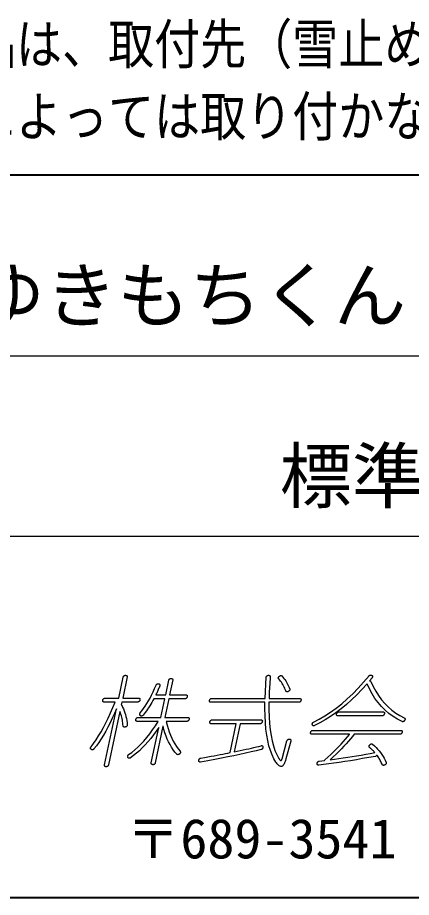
# Model space of a CAD drawing. Units: millimetres on the paper. Extents: x -210 to 210, y -235 to 150.
# Drawn here: x 102.48 to 124.29, y -140.5 to -91.77 of the extents above; entities that cross this region are included whole.
import ezdxf
from ezdxf.enums import TextEntityAlignment as Align

# ---------------------------------------------------------------- set-up
doc = ezdxf.new("R2010")
doc.units = ezdxf.units.MM
doc.layers.add('F-0_通り芯', color=6, linetype='Continuous', lineweight=9)
doc.layers.add('F-F_その他03', color=2, linetype='Continuous', lineweight=25)
doc.layers.add('F-4_文字', color=4, linetype='Continuous')
doc.styles.add('ＭＳ ゴシック', font='')
doc.styles.get('ＭＳ ゴシック').set_extended_font_data('MS Gothic')

msp = doc.modelspace()

# ---------------------------------------------------------------- linework, layer by layer
at = {"layer": 'F-0_通り芯', "color": 3, "lineweight": 40}
for p, q in [((202, -100.5), (82, -100.5)), ((-188, -140.5), (202, -140.5))]:
    msp.add_line(p, q, dxfattribs=at)
at = {"layer": 'F-0_通り芯', "color": 2, "lineweight": 25}
for p, q in [((82, -110.5), (202, -110.5)), ((82, -120.5), (202, -120.5))]:
    msp.add_line(p, q, dxfattribs=at)
at = {"layer": 'F-F_その他03'}
for points in [[(107.633, -130.284), (107.76, -129.989), (107.885, -129.68), (107.28, -129.68), (107.264, -129.679), (107.25, -129.677), (107.237, -129.673), (107.226, -129.667), (107.216, -129.66), (107.209, -129.651), (107.203, -129.641), (107.199, -129.629), (107.197, -129.615), (107.196, -129.6), (107.199, -129.584), (107.204, -129.565), (107.21, -129.548), (107.217, -129.533), (107.225, -129.519), (107.235, -129.506), (107.245, -129.495), (107.257, -129.486), (107.27, -129.478), (107.284, -129.471), (107.299, -129.466), (107.327, -129.461), (108.086, -129.461), (108.334, -128.295), (108.338, -128.28), (108.343, -128.266), (108.35, -128.253), (108.358, -128.241), (108.368, -128.231), (108.378, -128.222), (108.391, -128.214), (108.404, -128.208), (108.419, -128.203), (108.435, -128.199), (108.451, -128.199), (108.47, -128.2)], [(108.47, -128.2), (108.487, -128.202), (108.503, -128.206), (108.516, -128.211), (108.527, -128.218), (108.536, -128.226), (108.543, -128.236), (108.548, -128.247), (108.551, -128.26), (108.552, -128.274), (108.557, -128.279), (108.306, -129.461), (109.188, -129.461), (109.201, -129.462), (109.213, -129.464), (109.224, -129.468), (109.233, -129.473), (109.241, -129.48), (109.248, -129.488), (109.254, -129.498), (109.258, -129.509), (109.261, -129.521), (109.263, -129.536), (109.267, -129.541), (109.262, -129.562), (109.258, -129.58), (109.252, -129.596), (109.245, -129.611), (109.237, -129.624), (109.228, -129.636), (109.218, -129.646), (109.206, -129.656), (109.193, -129.663), (109.179, -129.67), (109.164, -129.675), (109.161, -129.676), (109.159, -129.677), (109.157, -129.677), (109.154, -129.678), (109.152, -129.679)], [(110.363, -128.727), (110.365, -128.741), (110.364, -128.755), (110.359, -128.782), (110.338, -128.835), (110.317, -128.887), (110.295, -128.939), (110.274, -128.989), (110.252, -129.04), (110.23, -129.089), (110.208, -129.138), (110.186, -129.185), (110.164, -129.233), (110.141, -129.279), (110.686, -129.279), (110.858, -128.471), (110.862, -128.456), (110.868, -128.442), (110.875, -128.429), (110.883, -128.418), (110.893, -128.407), (110.904, -128.398), (110.917, -128.391), (110.931, -128.384), (110.947, -128.379), (110.964, -128.375), (110.98, -128.375), (110.998, -128.376), (111.015, -128.378), (111.029, -128.382), (111.042, -128.387), (111.052, -128.394), (111.061, -128.402), (111.068, -128.412), (111.073, -128.423), (111.075, -128.436), (111.077, -128.45), (111.08, -128.456), (110.905, -129.279), (111.804, -129.279)], [(116.186, -129.482), (116.248, -128.311), (116.25, -128.294), (116.254, -128.279), (116.261, -128.265), (116.269, -128.252), (116.279, -128.24), (116.291, -128.23), (116.304, -128.22), (116.32, -128.212), (116.338, -128.205), (116.357, -128.199), (116.383, -128.199), (116.4, -128.2), (116.415, -128.202), (116.428, -128.205), (116.439, -128.21), (116.449, -128.216), (116.458, -128.224), (116.465, -128.233), (116.47, -128.243), (116.474, -128.255), (116.476, -128.268), (116.473, -128.279), (116.463, -128.427), (116.454, -128.568), (116.445, -128.704), (116.438, -128.833), (116.431, -128.957), (116.425, -129.074), (116.42, -129.185), (116.416, -129.29), (116.413, -129.389), (116.41, -129.482), (118.105, -129.482), (118.121, -129.483), (118.134, -129.485), (118.146, -129.489), (118.157, -129.495), (118.165, -129.502)], [(116.95, -128.402), (116.939, -128.392), (116.931, -128.382), (116.925, -128.371), (116.922, -128.359), (116.92, -128.347), (116.921, -128.335), (116.925, -128.321), (116.931, -128.308), (116.939, -128.294), (116.95, -128.279), (116.961, -128.274), (116.969, -128.263), (116.979, -128.254), (116.99, -128.246), (117, -128.238), (117.01, -128.232), (117.019, -128.227), (117.029, -128.222), (117.038, -128.219), (117.047, -128.217), (117.056, -128.215), (117.065, -128.215), (117.07, -128.215), (117.075, -128.215), (117.08, -128.216), (117.086, -128.217), (117.091, -128.219), (117.096, -128.221), (117.1, -128.223), (117.105, -128.225), (117.11, -128.228), (117.115, -128.231), (117.124, -128.236), (117.182, -128.301), (117.236, -128.368), (117.287, -128.436), (117.335, -128.506), (117.379, -128.577), (117.421, -128.65)], [(117.421, -128.65), (117.459, -128.725), (117.494, -128.801), (117.525, -128.879), (117.554, -128.958), (117.556, -128.974), (117.556, -128.989), (117.555, -129.003), (117.552, -129.017), (117.546, -129.03), (117.54, -129.043), (117.531, -129.055), (117.521, -129.066), (117.508, -129.077), (117.494, -129.087), (117.483, -129.092), (117.462, -129.1), (117.443, -129.107), (117.425, -129.111), (117.409, -129.112), (117.394, -129.112), (117.381, -129.109), (117.369, -129.104), (117.358, -129.097), (117.349, -129.088), (117.341, -129.076), (117.334, -129.06), (117.309, -128.988), (117.28, -128.917), (117.249, -128.848), (117.215, -128.78), (117.178, -128.713), (117.138, -128.648), (117.095, -128.585), (117.05, -128.522), (117.001, -128.462), (116.95, -128.402)], [(118.857, -130.998), (118.846, -130.994), (118.836, -130.987), (118.826, -130.978), (118.818, -130.966), (118.811, -130.953), (118.809, -130.942), (118.807, -130.933), (118.806, -130.925), (118.806, -130.917), (118.805, -130.909), (118.805, -130.902), (118.805, -130.894), (118.805, -130.887), (118.806, -130.88), (118.807, -130.874), (118.808, -130.867), (118.811, -130.857), (118.814, -130.847), (118.819, -130.837), (118.824, -130.829), (118.83, -130.82), (118.837, -130.813), (118.845, -130.805), (118.854, -130.799), (118.863, -130.793), (118.874, -130.787), (119.19, -130.628), (119.504, -130.447), (119.816, -130.244), (120.126, -130.02), (120.435, -129.775), (120.741, -129.508), (121.046, -129.22), (121.348, -128.91), (121.649, -128.578), (121.947, -128.225), (121.955, -128.217), (121.964, -128.21), (121.973, -128.204)], [(121.973, -128.204), (121.981, -128.198), (121.99, -128.193), (121.999, -128.189), (122.008, -128.186), (122.018, -128.184), (122.027, -128.183), (122.037, -128.183), (122.041, -128.183), (122.045, -128.183), (122.049, -128.183), (122.054, -128.184), (122.058, -128.184), (122.062, -128.185), (122.066, -128.185), (122.07, -128.186), (122.074, -128.187), (122.078, -128.188), (122.093, -128.193), (122.108, -128.203), (122.12, -128.214), (122.13, -128.226), (122.137, -128.238), (122.141, -128.251), (122.143, -128.265), (122.142, -128.279), (122.138, -128.294), (122.132, -128.31), (122.124, -128.327), (122.115, -128.343), (121.979, -128.503)], [(121.979, -128.503), (121.988, -128.504), (121.997, -128.505), (122.005, -128.507), (122.013, -128.509), (122.02, -128.513), (122.026, -128.517), (122.032, -128.522), (122.037, -128.528), (122.042, -128.534), (122.046, -128.541), (122.05, -128.546), (122.177, -128.822), (122.317, -129.082), (122.469, -129.325), (122.635, -129.551), (122.814, -129.76), (123.005, -129.953), (123.21, -130.129), (123.427, -130.288), (123.657, -130.431), (123.901, -130.557), (123.911, -130.563), (123.919, -130.569), (123.927, -130.576), (123.933, -130.584), (123.937, -130.593), (123.941, -130.603), (123.943, -130.613), (123.943, -130.624), (123.942, -130.636), (123.94, -130.648), (123.94, -130.651), (123.939, -130.655), (123.938, -130.658), (123.936, -130.662), (123.935, -130.667), (123.933, -130.671), (123.932, -130.676), (123.93, -130.68)], [(109.273, -130.42), (109.262, -130.406), (109.254, -130.392), (109.249, -130.378), (109.246, -130.364), (109.245, -130.351), (109.247, -130.337), (109.251, -130.323), (109.258, -130.309), (109.267, -130.295), (109.275, -130.284), (109.369, -130.168), (109.461, -130.043), (109.552, -129.91), (109.642, -129.768), (109.731, -129.618), (109.818, -129.46), (109.903, -129.294), (109.988, -129.119), (110.071, -128.936), (110.153, -128.744), (110.16, -128.728), (110.169, -128.714), (110.178, -128.701), (110.188, -128.69), (110.2, -128.681), (110.212, -128.674), (110.226, -128.669), (110.24, -128.665), (110.255, -128.664), (110.272, -128.664), (110.288, -128.664), (110.303, -128.668), (110.317, -128.673), (110.329, -128.679), (110.339, -128.686), (110.348, -128.695), (110.355, -128.704), (110.36, -128.715), (110.363, -128.727)], [(123.93, -130.68), (123.928, -130.685), (123.926, -130.691), (123.913, -130.709), (123.9, -130.725), (123.887, -130.738), (123.873, -130.749), (123.859, -130.758), (123.845, -130.764), (123.831, -130.768), (123.817, -130.769), (123.802, -130.769), (123.787, -130.766), (123.783, -130.76), (123.777, -130.76), (123.521, -130.628), (123.278, -130.479), (123.049, -130.313), (122.834, -130.13), (122.633, -129.929), (122.446, -129.71), (122.273, -129.475), (122.114, -129.222), (121.969, -128.952), (121.838, -128.664), (121.555, -128.98), (121.271, -129.277), (120.984, -129.556), (120.696, -129.815), (120.406, -130.057), (120.114, -130.28), (119.82, -130.484), (119.524, -130.669), (119.227, -130.836), (118.928, -130.985), (118.912, -130.992), (118.896, -130.997), (118.882, -131), (118.869, -131), (118.857, -130.998)], [(109.03, -130.698), (109.028, -130.685), (109.027, -130.669), (109.031, -130.653), (109.035, -130.634), (109.042, -130.616), (109.049, -130.6), (109.058, -130.586), (109.068, -130.573), (109.079, -130.562), (109.091, -130.553), (109.105, -130.545), (109.12, -130.54), (109.136, -130.535), (109.142, -130.53), (110.42, -130.53), (110.64, -129.498), (110.025, -129.498), (109.97, -129.603), (109.914, -129.704), (109.856, -129.803), (109.798, -129.899), (109.739, -129.992), (109.679, -130.082), (109.618, -130.169), (109.556, -130.253), (109.493, -130.334), (109.429, -130.413), (109.415, -130.426), (109.4, -130.438), (109.385, -130.447), (109.371, -130.453), (109.357, -130.457), (109.343, -130.458), (109.33, -130.457), (109.316, -130.454), (109.303, -130.448), (109.29, -130.439), (109.286, -130.434), (109.273, -130.42)], [(111.804, -129.279), (111.819, -129.28), (111.833, -129.282), (111.845, -129.286), (111.855, -129.292), (111.864, -129.299), (111.871, -129.308), (111.876, -129.318), (111.88, -129.33), (111.882, -129.344), (111.883, -129.359), (111.88, -129.375), (111.874, -129.396), (111.868, -129.414), (111.86, -129.431), (111.852, -129.446), (111.842, -129.459), (111.83, -129.471), (111.818, -129.48), (111.804, -129.488), (111.79, -129.494), (111.773, -129.498), (110.859, -129.498), (110.639, -130.53), (111.907, -130.53), (111.922, -130.531), (111.936, -130.534), (111.948, -130.538), (111.958, -130.543), (111.967, -130.55), (111.974, -130.559), (111.979, -130.57), (111.983, -130.582), (111.986, -130.595), (111.986, -130.61), (111.982, -130.632), (111.977, -130.65), (111.971, -130.667), (111.964, -130.682), (111.956, -130.696)], [(113.137, -129.683), (113.129, -129.676), (113.121, -129.667), (113.116, -129.657), (113.112, -129.645), (113.11, -129.631), (113.109, -129.616), (113.113, -129.6), (113.118, -129.58), (113.124, -129.563), (113.131, -129.547), (113.14, -129.532), (113.15, -129.52), (113.161, -129.509), (113.173, -129.499), (113.187, -129.492), (113.202, -129.486), (113.218, -129.482), (116.186, -129.482)], [(118.165, -129.502), (118.172, -129.511), (118.178, -129.521), (118.182, -129.533), (118.184, -129.547), (118.185, -129.562), (118.181, -129.578), (118.177, -129.597), (118.171, -129.614), (118.164, -129.629), (118.156, -129.643), (118.146, -129.655), (118.136, -129.665), (118.124, -129.674), (118.112, -129.681), (118.098, -129.687), (118.083, -129.691), (118.076, -129.696), (116.402, -129.696), (116.401, -130.114), (116.413, -130.507), (116.436, -130.876), (116.472, -131.221), (116.519, -131.541), (116.579, -131.837), (116.651, -132.108), (116.735, -132.355), (116.832, -132.578), (116.94, -132.776), (116.945, -132.785), (116.949, -132.793), (116.954, -132.802), (116.959, -132.81), (116.964, -132.819), (116.969, -132.828), (116.975, -132.836), (116.98, -132.845), (116.986, -132.853), (116.991, -132.862), (117.008, -132.885)], [(108.252, -130.516), (108.23, -130.437), (108.206, -130.357), (108.179, -130.278), (108.149, -130.199), (107.518, -133.166), (107.514, -133.182), (107.508, -133.196), (107.502, -133.209), (107.494, -133.22), (107.484, -133.231), (107.473, -133.24), (107.461, -133.247), (107.448, -133.254), (107.433, -133.259), (107.417, -133.263), (107.396, -133.263), (107.377, -133.262), (107.361, -133.26), (107.347, -133.256), (107.334, -133.251), (107.324, -133.244), (107.315, -133.236), (107.308, -133.226), (107.303, -133.215), (107.3, -133.202), (107.3, -133.188), (107.299, -133.166), (107.961, -130.049), (107.846, -130.318), (107.729, -130.576), (107.61, -130.825), (107.488, -131.063), (107.364, -131.291), (107.238, -131.509), (107.11, -131.717), (106.98, -131.914), (106.847, -132.101), (106.712, -132.279), (106.699, -132.292)], [(109.152, -129.679), (109.15, -129.679), (109.148, -129.679), (109.145, -129.68), (109.143, -129.68), (109.141, -129.68), (108.259, -129.68), (108.227, -129.83)], [(108.227, -129.83), (108.248, -129.857), (108.299, -129.957), (108.346, -130.059), (108.388, -130.163), (108.426, -130.269), (108.458, -130.376), (108.486, -130.486), (108.51, -130.597), (108.529, -130.71), (108.543, -130.825), (108.552, -130.942), (108.551, -130.959), (108.548, -130.976), (108.543, -130.991), (108.536, -131.004), (108.528, -131.017), (108.518, -131.028), (108.507, -131.038), (108.494, -131.046), (108.479, -131.054), (108.463, -131.06), (108.458, -131.06), (108.437, -131.065), (108.418, -131.067), (108.4, -131.068), (108.384, -131.066), (108.37, -131.061), (108.358, -131.054), (108.347, -131.044), (108.338, -131.032), (108.331, -131.018), (108.326, -131.001), (108.327, -130.995), (108.321, -130.915), (108.313, -130.835), (108.302, -130.755), (108.288, -130.675), (108.271, -130.596), (108.252, -130.516)], [(117.195, -133.18), (117.167, -133.209), (117.139, -133.23), (117.11, -133.243), (117.081, -133.247), (117.056, -133.244), (117.03, -133.237), (117.003, -133.226), (116.976, -133.209), (116.947, -133.188), (116.918, -133.162), (116.888, -133.131), (116.858, -133.096), (116.826, -133.056), (116.794, -133.012), (116.678, -132.819), (116.574, -132.604), (116.483, -132.365), (116.403, -132.103), (116.336, -131.818), (116.281, -131.509), (116.239, -131.178), (116.208, -130.823), (116.19, -130.445), (116.184, -130.044), (116.184, -130.009), (116.184, -129.975), (116.183, -129.94), (116.183, -129.906), (116.183, -129.871), (116.183, -129.836), (116.183, -129.801), (116.183, -129.766), (116.183, -129.731), (116.183, -129.696), (113.188, -129.696), (113.173, -129.695), (113.16, -129.693), (113.148, -129.689), (113.137, -129.683)], [(106.699, -132.292), (106.687, -132.303), (106.674, -132.311), (106.661, -132.318), (106.648, -132.323), (106.634, -132.326), (106.621, -132.326), (106.608, -132.325), (106.594, -132.322), (106.581, -132.316), (106.571, -132.311), (106.56, -132.302), (106.55, -132.293), (106.542, -132.284), (106.535, -132.274), (106.529, -132.264), (106.525, -132.254), (106.523, -132.243), (106.522, -132.232), (106.522, -132.221), (106.524, -132.209), (106.524, -132.206), (106.525, -132.203), (106.527, -132.199), (106.528, -132.196), (106.53, -132.192), (106.532, -132.188), (106.534, -132.184), (106.537, -132.18), (106.539, -132.176), (106.542, -132.172), (106.55, -132.161), (106.692, -131.974), (106.832, -131.773), (106.971, -131.558), (107.107, -131.33), (107.241, -131.089), (107.374, -130.834), (107.505, -130.566), (107.633, -130.284)], [(120.224, -130.445), (120.208, -130.444), (120.193, -130.441), (120.181, -130.437), (120.17, -130.431), (120.161, -130.423), (120.153, -130.414), (120.147, -130.403), (120.143, -130.39), (120.141, -130.375), (120.141, -130.359), (120.144, -130.343), (120.149, -130.325), (120.155, -130.308), (120.162, -130.292), (120.171, -130.279), (120.181, -130.267), (120.192, -130.256), (120.204, -130.248), (120.217, -130.24), (120.232, -130.235), (120.248, -130.231), (120.255, -130.225), (122.72, -130.225), (122.736, -130.226), (122.751, -130.229), (122.763, -130.233), (122.774, -130.238), (122.784, -130.245), (122.791, -130.254), (122.797, -130.265), (122.801, -130.277), (122.804, -130.29), (122.805, -130.306), (122.801, -130.322), (122.796, -130.341), (122.79, -130.359), (122.783, -130.375), (122.774, -130.389), (122.764, -130.402)], [(122.764, -130.402), (122.753, -130.413), (122.74, -130.422), (122.727, -130.429), (122.712, -130.435), (122.696, -130.439), (122.689, -130.445), (120.224, -130.445)], [(108.71, -132.785), (108.693, -132.791), (108.677, -132.794), (108.662, -132.796), (108.647, -132.795), (108.635, -132.792), (108.623, -132.786), (108.612, -132.778), (108.603, -132.768), (108.595, -132.755), (108.587, -132.735), (108.582, -132.716), (108.58, -132.698), (108.579, -132.681), (108.581, -132.665), (108.586, -132.65), (108.593, -132.636), (108.602, -132.623), (108.614, -132.611), (108.628, -132.6), (108.634, -132.594), (108.806, -132.471), (108.975, -132.334), (109.144, -132.183), (109.31, -132.019), (109.475, -131.842), (109.638, -131.65), (109.799, -131.445), (109.958, -131.227), (110.116, -130.995), (110.272, -130.749), (109.112, -130.749), (109.096, -130.749), (109.081, -130.746), (109.068, -130.742), (109.057, -130.737), (109.048, -130.729), (109.04, -130.721), (109.034, -130.71), (109.03, -130.698)], [(110.646, -131.391), (110.59, -131.21), (110.54, -131.022), (110.536, -131.017), (110.104, -133.049), (110.1, -133.065), (110.094, -133.08), (110.087, -133.094), (110.079, -133.106), (110.07, -133.117), (110.059, -133.126), (110.047, -133.135), (110.033, -133.141), (110.019, -133.147), (110.003, -133.151), (109.986, -133.151), (109.967, -133.15), (109.95, -133.147), (109.935, -133.143), (109.922, -133.138), (109.91, -133.13), (109.901, -133.122), (109.894, -133.111), (109.889, -133.099), (109.887, -133.085), (109.886, -133.07), (109.885, -133.049), (110.303, -131.081), (110.156, -131.298), (110.006, -131.504), (109.854, -131.7), (109.7, -131.885), (109.545, -132.059), (109.387, -132.223), (109.227, -132.376), (109.065, -132.518), (108.901, -132.65), (108.736, -132.771), (108.729, -132.776), (108.71, -132.785)], [(110.716, -130.749), (110.764, -130.954), (110.818, -131.149), (110.878, -131.337), (110.945, -131.515), (111.018, -131.685), (111.098, -131.847), (111.184, -132), (111.277, -132.144), (111.376, -132.28), (111.481, -132.407), (111.491, -132.419), (111.499, -132.431), (111.503, -132.444), (111.506, -132.458), (111.505, -132.471), (111.502, -132.485), (111.496, -132.5), (111.487, -132.515), (111.476, -132.53), (111.462, -132.546), (111.444, -132.561), (111.427, -132.573), (111.41, -132.583), (111.394, -132.59), (111.379, -132.594), (111.364, -132.596), (111.35, -132.596), (111.336, -132.592), (111.323, -132.587), (111.311, -132.578), (111.302, -132.573), (111.199, -132.451), (111.103, -132.321), (111.012, -132.184), (110.927, -132.04), (110.848, -131.888), (110.775, -131.73), (110.708, -131.564), (110.646, -131.391)], [(111.956, -130.696), (111.947, -130.708), (111.936, -130.718), (111.925, -130.727), (111.912, -130.735), (111.898, -130.74), (111.883, -130.744), (111.876, -130.749), (110.716, -130.749)], [(112.57, -132.81), (112.584, -132.801), (112.6, -132.793), (112.617, -132.787), (112.628, -132.787), (112.826, -132.751), (113.016, -132.717), (113.199, -132.683), (113.373, -132.651), (113.539, -132.62), (113.697, -132.59), (113.847, -132.561), (113.989, -132.534), (114.123, -132.507), (114.249, -132.482), (114.589, -130.883), (113.214, -130.883), (113.198, -130.882), (113.183, -130.88), (113.171, -130.876), (113.16, -130.87), (113.151, -130.862), (113.143, -130.852), (113.137, -130.841), (113.133, -130.828), (113.131, -130.814), (113.131, -130.798), (113.134, -130.781), (113.139, -130.763), (113.145, -130.746), (113.152, -130.731), (113.16, -130.717), (113.169, -130.705), (113.18, -130.695), (113.191, -130.686), (113.204, -130.679), (113.218, -130.673), (113.233, -130.669), (113.261, -130.664), (115.956, -130.664)], [(115.956, -130.664), (115.972, -130.665), (115.987, -130.667), (115.999, -130.671), (116.01, -130.677), (116.02, -130.684), (116.027, -130.693), (116.033, -130.703), (116.037, -130.715), (116.04, -130.729), (116.041, -130.744), (116.037, -130.76), (116.032, -130.781), (116.025, -130.799), (116.018, -130.816), (116.008, -130.831), (115.998, -130.844), (115.986, -130.856), (115.973, -130.865), (115.958, -130.873), (115.943, -130.879), (115.925, -130.883), (114.808, -130.883), (114.478, -132.434)], [(119.093, -133.012), (119.103, -132.998), (119.114, -132.986), (119.128, -132.975), (119.143, -132.966), (119.159, -132.959), (119.178, -132.952), (119.183, -132.952), (119.473, -132.92), (119.505, -132.872), (119.669, -132.726), (119.827, -132.58), (119.978, -132.436), (120.123, -132.294), (120.262, -132.153), (120.395, -132.014), (120.521, -131.876), (120.641, -131.74), (120.754, -131.605), (120.861, -131.471), (120.868, -131.466), (118.788, -131.466), (118.773, -131.465), (118.759, -131.463), (118.747, -131.459), (118.737, -131.453), (118.728, -131.446), (118.721, -131.437), (118.715, -131.427), (118.712, -131.415), (118.709, -131.401), (118.709, -131.386), (118.712, -131.37), (118.717, -131.349), (118.724, -131.331), (118.731, -131.314), (118.74, -131.299), (118.75, -131.285), (118.761, -131.274), (118.774, -131.265)], [(118.774, -131.265), (118.788, -131.257), (118.802, -131.251), (118.819, -131.247), (123.706, -131.247), (123.721, -131.248), (123.735, -131.25), (123.747, -131.255), (123.757, -131.261), (123.766, -131.268), (123.773, -131.278), (123.778, -131.289), (123.782, -131.302), (123.784, -131.316), (123.784, -131.332), (123.781, -131.348), (123.776, -131.367), (123.77, -131.384), (123.763, -131.399), (123.755, -131.412), (123.746, -131.425), (123.735, -131.435), (123.724, -131.444), (123.711, -131.451), (123.697, -131.457), (123.682, -131.461), (123.675, -131.466), (121.125, -131.466), (121.027, -131.592), (120.922, -131.721), (120.808, -131.853), (120.687, -131.99), (120.557, -132.129), (120.42, -132.272), (120.275, -132.418), (120.122, -132.568), (119.961, -132.721), (119.793, -132.878), (120.033, -132.845), (120.276, -132.81)], [(117.008, -132.885), (117.024, -132.903), (117.039, -132.914), (117.054, -132.919), (117.069, -132.918), (117.083, -132.91), (117.096, -132.897), (117.109, -132.877), (117.122, -132.851), (117.134, -132.819), (117.403, -131.83), (117.409, -131.813), (117.415, -131.798), (117.423, -131.785), (117.432, -131.773), (117.443, -131.763), (117.455, -131.754), (117.468, -131.746), (117.482, -131.741), (117.498, -131.736), (117.514, -131.733), (117.531, -131.733), (117.549, -131.735), (117.565, -131.739), (117.579, -131.744), (117.591, -131.751), (117.601, -131.759), (117.61, -131.769), (117.616, -131.78), (117.621, -131.793), (117.623, -131.808), (117.623, -131.824), (117.619, -131.846), (117.346, -132.83), (117.322, -132.909), (117.298, -132.98), (117.273, -133.042), (117.248, -133.097), (117.222, -133.143), (117.195, -133.18)], [(122.272, -132.482), (122.244, -132.45), (122.215, -132.419), (122.186, -132.389), (122.157, -132.359), (122.127, -132.33), (122.097, -132.301), (122.067, -132.273), (122.037, -132.246), (122.006, -132.219), (121.976, -132.193), (121.965, -132.182), (121.957, -132.171), (121.952, -132.159), (121.949, -132.146), (121.948, -132.133), (121.95, -132.119), (121.955, -132.105), (121.961, -132.091), (121.971, -132.075), (121.983, -132.06), (122, -132.043), (122.017, -132.029), (122.034, -132.017), (122.051, -132.008), (122.067, -132.002), (122.083, -131.999), (122.098, -131.998), (122.113, -132), (122.128, -132.004), (122.143, -132.011), (122.147, -132.017), (122.243, -132.103), (122.334, -132.192), (122.421, -132.285), (122.503, -132.38), (122.58, -132.479), (122.653, -132.581), (122.721, -132.687), (122.784, -132.795)], [(116.003, -132.299), (115.987, -132.306), (115.975, -132.311), (115.7, -132.378), (115.412, -132.446), (115.11, -132.514), (114.795, -132.583), (114.467, -132.652), (114.124, -132.721), (113.768, -132.79), (113.399, -132.86), (113.016, -132.93), (112.62, -133.001), (112.604, -133.003), (112.589, -133.003), (112.576, -133.002), (112.564, -132.998), (112.553, -132.993), (112.544, -132.985), (112.536, -132.976), (112.53, -132.965), (112.525, -132.952), (112.521, -132.937), (112.52, -132.935), (112.52, -132.933), (112.52, -132.931), (112.519, -132.929), (112.519, -132.927), (112.519, -132.926), (112.519, -132.924), (112.519, -132.923), (112.519, -132.922), (112.519, -132.92), (112.521, -132.9), (112.525, -132.881), (112.531, -132.863), (112.538, -132.848), (112.547, -132.834), (112.558, -132.821), (112.57, -132.81)], [(114.478, -132.434), (114.65, -132.399), (114.816, -132.364), (114.978, -132.33), (115.134, -132.296), (115.286, -132.263), (115.432, -132.23), (115.573, -132.197), (115.709, -132.165), (115.84, -132.134), (115.966, -132.102), (115.981, -132.098), (115.996, -132.096), (116.009, -132.096), (116.021, -132.098), (116.031, -132.102), (116.041, -132.109), (116.049, -132.117), (116.056, -132.128), (116.062, -132.141), (116.066, -132.156), (116.067, -132.157), (116.068, -132.158), (116.069, -132.159), (116.069, -132.16), (116.069, -132.161), (116.07, -132.162), (116.07, -132.163), (116.07, -132.164), (116.07, -132.166), (116.07, -132.167), (116.069, -132.188), (116.067, -132.208), (116.063, -132.226), (116.058, -132.243), (116.05, -132.257), (116.041, -132.27), (116.03, -132.282), (116.017, -132.291), (116.003, -132.299)], [(120.276, -132.81), (120.52, -132.775), (120.765, -132.737), (121.012, -132.698), (121.261, -132.658), (121.512, -132.616), (121.764, -132.573), (122.017, -132.528), (122.272, -132.482)], [(122.543, -132.867), (122.513, -132.815), (122.482, -132.764), (122.45, -132.714), (122.417, -132.664), (122.383, -132.616), (122.377, -132.628), (122.37, -132.639), (122.363, -132.649), (122.355, -132.659), (122.347, -132.667), (122.338, -132.674), (122.329, -132.679), (122.319, -132.684), (122.309, -132.688), (122.298, -132.691), (121.941, -132.755), (121.594, -132.816), (121.256, -132.873), (120.928, -132.927), (120.61, -132.977), (120.301, -133.023), (120.002, -133.066), (119.713, -133.105), (119.433, -133.14), (119.163, -133.172), (119.146, -133.173), (119.13, -133.172), (119.116, -133.168), (119.104, -133.162), (119.094, -133.154), (119.085, -133.144), (119.079, -133.132), (119.074, -133.117), (119.071, -133.1), (119.07, -133.081), (119.074, -133.061), (119.078, -133.043), (119.085, -133.027), (119.093, -133.012)], [(122.784, -132.795), (122.842, -132.907), (122.895, -133.022), (122.899, -133.038), (122.901, -133.053), (122.901, -133.068), (122.898, -133.082), (122.893, -133.096), (122.886, -133.109), (122.877, -133.121), (122.865, -133.133), (122.851, -133.145), (122.835, -133.156), (122.829, -133.161), (122.819, -133.166), (122.81, -133.171), (122.801, -133.175), (122.792, -133.178), (122.784, -133.181), (122.776, -133.184), (122.769, -133.185), (122.762, -133.187), (122.755, -133.187), (122.748, -133.188), (122.74, -133.187), (122.732, -133.186), (122.724, -133.184), (122.717, -133.182), (122.71, -133.178), (122.703, -133.174), (122.697, -133.17), (122.692, -133.164), (122.686, -133.158), (122.681, -133.151), (122.678, -133.14), (122.653, -133.084), (122.627, -133.028), (122.6, -132.974), (122.572, -132.92), (122.543, -132.867)]]:
    msp.add_lwpolyline(points, dxfattribs=at)

# ---------------------------------------------------------------- texts
at = {"layer": 'F-4_文字', "style": 'ＭＳ ゴシック', "width": 0.85}
for s, p in [('※\u3000各種取付部品は、取付先（雪止め金具・雪止め瓦・各屋根材の先端・軒樋吊金具等）の', (82, -95)), ('\u3000\u3000寸法・形状によっては取り付かない場合がございます。詳しくは、お問い合わせください。', (82, -99))]:
    msp.add_text(s, height=2.199, dxfattribs=at).set_placement(p, align=Align.BOTTOM_LEFT)
at = {"layer": 'F-4_文字', "style": 'ＭＳ ゴシック'}
for s, p in [('ゆきもちくん', (100, -109.5)), ('標準施工図', (117, -119.5))]:
    msp.add_text(s, height=2.933, dxfattribs=at).set_placement(p, align=Align.BOTTOM_LEFT)
at = {"layer": 'F-F_その他03', "color": 7, "style": 'ＭＳ ゴシック'}
msp.add_text('〒689-3541\u3000鳥取県米子市二本木 260-9', height=2.199, dxfattribs=at).set_placement((108.5, -139), align=Align.BOTTOM_LEFT)

doc.saveas('drawing.dxf')
